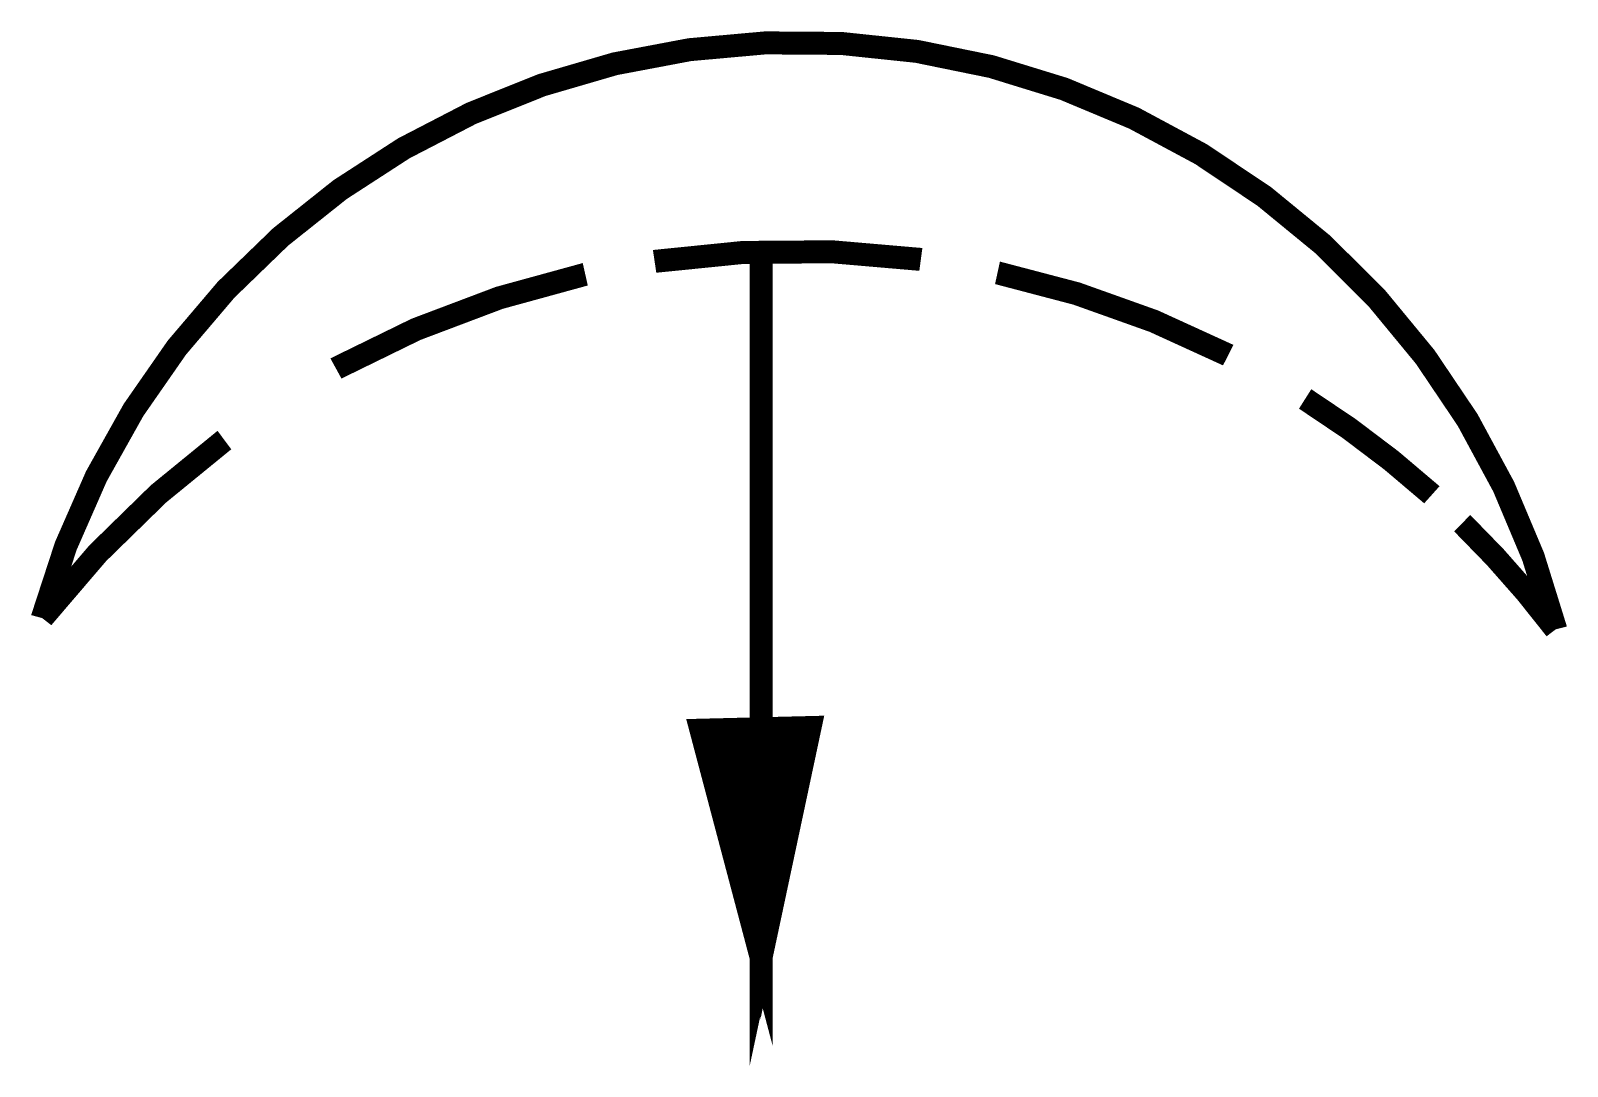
# Model space of a CAD drawing. Extents: x 0.04 to 6.71, y -0.2 to 4.3.
import ezdxf

# ---------------------------------------------------------------- set-up
doc = ezdxf.new("R2010")
doc.units = 0
doc.header["$MEASUREMENT"] = 0
doc.layers.get('0').update_dxf_attribs({"linetype": 'CONTINUOUS'})

msp = doc.modelspace()

# ---------------------------------------------------------------- linework, layer by layer
at = {"const_width": 0.1}
for points in [[(0.0879, 1.7461, -0.768727), (6.664, 1.6973, 0.790294)], [(2.7486, 3.2968, -0.070077), (3.9054, 3.3053, -0.070077)], [(1.364, 2.8313, -0.070157), (2.4473, 3.2407, -0.070157)], [(4.2384, 3.247, -0.064441), (5.241, 2.8892, -0.064441)], [(5.5751, 2.6988, -0.041689), (6.1257, 2.2823, -0.041689)], [(0.0879, 1.7461, -0.067036), (0.8794, 2.5201, -0.067036)], [(6.2576, 2.1588, -0.037124), (6.664, 1.6973)]]:
    msp.add_lwpolyline(points, format="xyb", dxfattribs=at)
for points in [[(3.2114, 3.3392, 0.1, 0.1, 0), (3.2114, 0.9568, 0.1, 0.1, 0), (3.2114, 0.2666, 0.1, 0.6, 0), (3.1858, 1.3146, 0.6, 0.6, 0)], [(3.2114, 0.2666, 0.1, 0, 0), (3.2088, 0.0034, 0, 0, 0)]]:
    msp.add_lwpolyline(points, format="xyseb")

doc.saveas('drawing.dxf')
